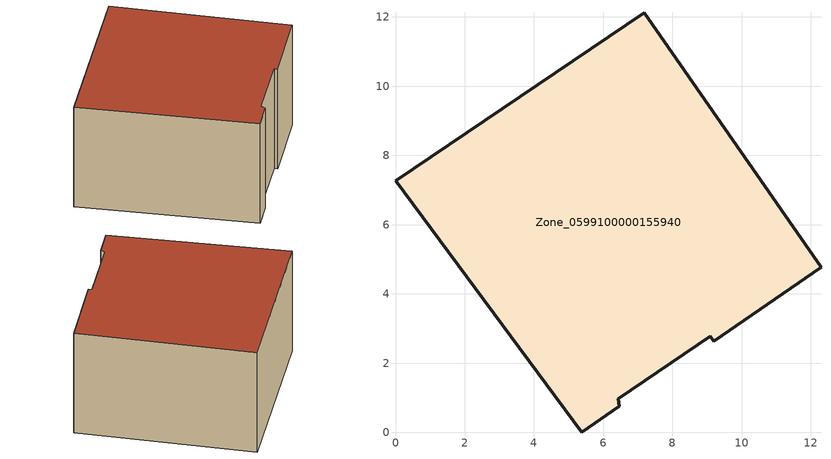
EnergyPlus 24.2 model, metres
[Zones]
Zone_0599100000155940
 floor ground (C_G): 9.19,2.63 9.09,2.78 6.44,0.97 6.46,0.75 5.38,0 0,7.26 7.19,12.12 12.29,4.77 z0
 wall outside (C_F): 9.19,2.63 12.29,4.77 7.19,12.12 0,7.26 5.38,0 6.46,0.75 6.44,0.97 9.09,2.78 9.19,2.63 z0:5.82
 roof outside (C_R): 9.09,2.78 9.19,2.63 12.29,4.77 7.19,12.12 0,7.26 5.38,0 6.46,0.75 6.44,0.97 z5.82
[BUILDING]
Pand.0599100000155940: North Axis=0; Terrain=City; Loads Convergence Tolerance Value=0.04; Temperature Convergence Tolerance Value=0.4; Solar Distribution=FullExterior; Maximum Number of Warmup Days=25; Minimum Number of Warmup Days=1
[Site:Location]
Rotterdam.The.Hague.AP_ZH_NLD Design_Conditions: Latitude=51.96; Longitude=4.45; Time Zone=1; Elevation=-4.5
[SITE:GROUNDTEMPERATURE:BUILDINGSURFACE]
18, 18, 18, 18, 18, 18, 18, 18, 18, 18, 18, 18
[MATERIAL] Thermal Absorptance=0.9; Solar Absorptance=0.7; Visible Absorptance=0.7
Name | Roughness | Thickness | Conductivity | Density | Specific Heat
G.D.1965 | MediumSmooth | 0.15 | 1 | 540 | 1210
F.D.1965 | Rough | 0.3 | 0.857143 | 1920 | 840
R.D.1965 | MediumRough | 0.2 | 0.08 | 1500 | 1000
[CONSTRUCTION]
C_G: G.D.1965
C_F: F.D.1965
C_R: R.D.1965
[ZONE]
Zone_0599100000155940: Type=1; Multiplier=1; Ceiling Height=Autocalculate; Volume=Autocalculate; Floor Area=autocalculate; Part of Total Floor Area=Yes
[ZONEINFILTRATION:DESIGNFLOWRATE]
Infil_Zone_0599100000155940: Zone or ZoneList or Space or SpaceList=Zone_0599100000155940; Schedule=AlwaysOn; Design Flow Rate Calculation Method=Flow/Area; Flow Rate per Floor Area=0.0042; Constant Term Coefficient=1; Temperature Term Coefficient=0; Velocity Term Coefficient=0; Velocity Squared Term Coefficient=0
[HVACTEMPLATE:ZONE:IDEALLOADSAIRSYSTEM]
Zone_0599100000155940: Maximum Heating Supply Air Temperature=50; Minimum Cooling Supply Air Temperature=13; Maximum Heating Supply Air Humidity Ratio=0.0156; Minimum Cooling Supply Air Humidity Ratio=0.0077; Heating Limit=NoLimit; Cooling Limit=NoLimit; Dehumidification Control Type=ConstantSensibleHeatRatio; Cooling Sensible Heat Ratio=0.7; Dehumidification Setpoint=60; Humidification Control Type=None; Humidification Setpoint=30; Outdoor Air Method=None; Outdoor Air Flow Rate per Person=0.00944; Outdoor Air Flow Rate per Zone Floor Area=0; Outdoor Air Flow Rate per Zone=0; Demand Controlled Ventilation Type=None; Outdoor Air Economizer Type=NoEconomizer; Heat Recovery Type=None; Sensible Heat Recovery Effectiveness=0.7; Latent Heat Recovery Effectiveness=0.65
[ZONECONTROL:THERMOSTAT]
ThermostatControl_Zone_0599100000155940: Zone or ZoneList=Zone_0599100000155940; Control Type Schedule=DualSetpointControlType; Control 1=Thermostat_Zone_0599100000155940; Temperature Difference Between Cutout And Setpoint=0
[THERMOSTATSETPOINT:DUALSETPOINT]
Thermostat_Zone_0599100000155940: Heating Setpoint Temperature Schedule=HeatingSetpoint_Zone_0599100000155940; Cooling Setpoint Temperature Schedule=CoolingSetpoint_Zone_0599100000155940
[SCHEDULE:COMPACT]
HeatingSetpoint_Zone_0599100000155940: Through: 12/31, For: AllDays, Until: 24:00, 21
CoolingSetpoint_Zone_0599100000155940: Through: 12/31, For: AllDays, Until: 24:00, 24
DualSetpointControlType: Through: 12/31, For: AllDays, Until: 24:00, 4
AlwaysOn: Through: 12/31, For: AllDays, Until: 24:00, 1
